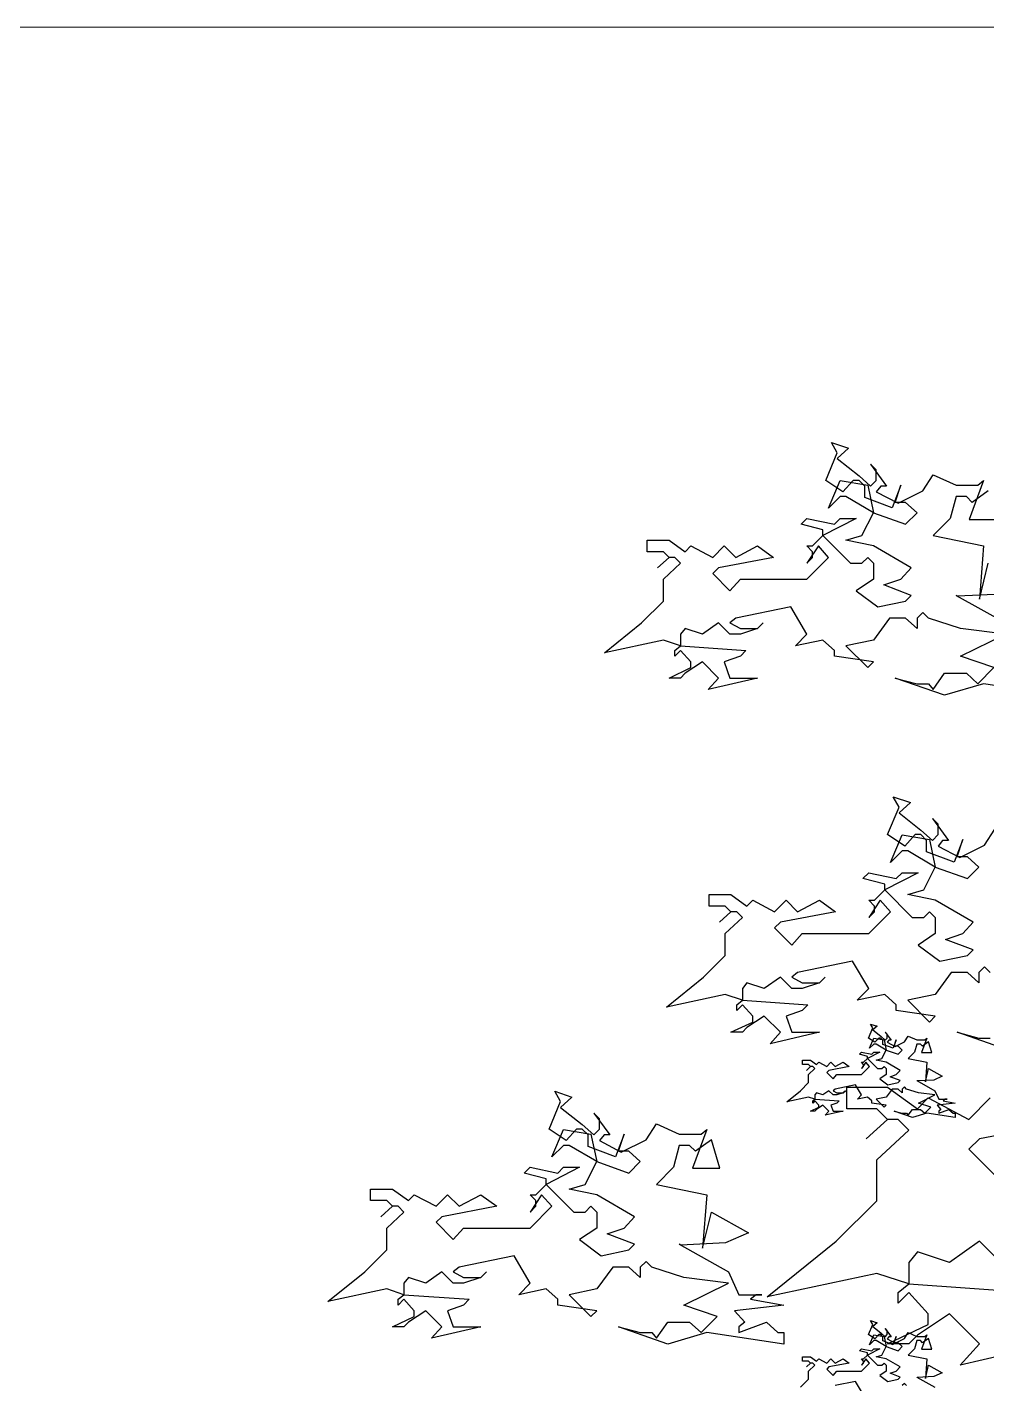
# Model space of a CAD drawing. Header units: millimetres. Extents: x 684983 to 685377, y 990360 to 990509.
# Drawn here: x 685189.999 to 685190.895, y 990422.772 to 990424.038 of the extents above; entities that cross this region are included whole.
import ezdxf

# ---------------------------------------------------------------- set-up
doc = ezdxf.new("R2010")
doc.units = ezdxf.units.MM
doc.layers.add('grid', color=8, linetype='Continuous', lineweight=9)
doc.layers.add('SYMBOLS', color=7, linetype='Continuous')
doc.layers.add('VENGA TREE', color=7, linetype='Continuous')

# ---------------------------------------------------------------- blocks, each defined once
blk = doc.blocks.new('A$C7BFB01F8')
at = {"layer": 'SYMBOLS', "color": 73}
for points in [[(1.1004, 3.7948), (1.131, 3.7707), (1.1471, 3.7562), (1.155, 3.7642), (1.155, 3.7787), (1.1471, 3.7868), (1.1695, 3.7562), (1.1615, 3.7562), (1.155, 3.7482), (1.1856, 3.7322), (1.2202, 3.7494), (1.2346, 3.7719), (1.2668, 3.7574), (1.2973, 3.7574), (1.3052, 3.7638), (1.2852, 3.7096), (1.3238, 3.7096)], [(1.3117, 3.7494), (1.2892, 3.7334), (1.2813, 3.7414), (1.2668, 3.7414), (1.2588, 3.7108), (1.2346, 3.6868), (1.3052, 3.6724), (1.2995, 3.5978), (1.3117, 3.6482)], [(1.3316, 3.6049), (1.2689, 3.6021), (1.2668, 3.6032), (1.3359, 3.5647)], [(1.4129, 3.4634), (1.3052, 3.4795), (1.2506, 3.4634), (1.1816, 3.4875), (1.2122, 3.4795), (1.2282, 3.4795), (1.2346, 3.4715), (1.2506, 3.4941), (1.2813, 3.4941), (1.2973, 3.4795), (1.3198, 3.502), (1.2732, 3.518), (1.3359, 3.5487), (1.2732, 3.5566), (1.2282, 3.5711), (1.2202, 3.5791), (1.2122, 3.5711), (1.2122, 3.5566), (1.1961, 3.5711), (1.1736, 3.5711), (1.1511, 3.5405), (1.1125, 3.5325), (1.1432, 3.502), (1.1511, 3.5101), (1.0965, 3.518), (1.0965, 3.5261), (1.0805, 3.5405), (1.0419, 3.5325), (1.0579, 3.5487), (1.0355, 3.5871), (0.9584, 3.5711), (0.9503, 3.5647), (0.9649, 3.5566), (0.9888, 3.5566), (0.9969, 3.5647), (0.9888, 3.5566), (0.9649, 3.5487), (0.9503, 3.5487), (0.9342, 3.5647), (0.9118, 3.5487), (0.8876, 3.5566), (0.8813, 3.5487), (0.8813, 3.5325), (0.9728, 3.5261), (0.9649, 3.518), (0.9423, 3.5101), (0.9503, 3.4875), (0.9888, 3.4875), (0.9198, 3.4715), (0.9342, 3.4875), (0.9118, 3.5101), (0.8876, 3.4941), (0.8813, 3.4875), (0.8651, 3.4875), (0.8958, 3.502), (0.8958, 3.5101), (0.8813, 3.5261), (0.8732, 3.518), (0.8732, 3.5261), (0.8813, 3.5325), (0.8572, 3.5405), (0.7747, 3.5228), (0.8265, 3.5647), (0.8572, 3.5951), (0.8572, 3.6257), (0.8813, 3.6482), (0.8732, 3.6562), (0.8651, 3.6562), (0.8491, 3.6417), (0.8651, 3.6562), (0.8572, 3.6643), (0.8346, 3.6643), (0.8346, 3.6803), (0.8651, 3.6803), (0.8876, 3.6643), (0.8958, 3.6724), (0.9263, 3.6562), (0.9423, 3.6724), (0.9584, 3.6562), (0.9888, 3.6724), (1.0113, 3.6562), (0.9342, 3.6417), (0.9263, 3.6338), (0.9503, 3.6097), (0.9649, 3.6257), (1.0579, 3.6257), (1.0885, 3.6562), (1.0741, 3.6724), (1.0579, 3.6482), (1.0659, 3.6562), (1.0659, 3.6643), (1.0579, 3.6724), (1.0659, 3.6724), (1.0805, 3.6868), (1.0805, 3.6948), (1.0499, 3.7028), (1.0579, 3.7108), (1.0965, 3.7028), (1.1046, 3.7108), (1.1269, 3.7108), (1.0805, 3.6868), (1.119, 3.6482), (1.1351, 3.6482), (1.1432, 3.6562), (1.1511, 3.6482), (1.1511, 3.6257), (1.1269, 3.6097), (1.1575, 3.5871), (1.1961, 3.5951), (1.2042, 3.6032), (1.1656, 3.6177), (1.1896, 3.6257), (1.2042, 3.6417), (1.1511, 3.6724), (1.1125, 3.6803), (1.1351, 3.6868), (1.1511, 3.7188), (1.1125, 3.7414), (1.1046, 3.7414), (1.0885, 3.7253), (1.1046, 3.7638), (1.1432, 3.7574), (1.1511, 3.7188), (1.1961, 3.7028), (1.2122, 3.7188), (1.1961, 3.7334), (1.1816, 3.7334), (1.1896, 3.7574), (1.1775, 3.7258), (1.139, 3.7402), (1.139, 3.7562), (1.131, 3.7642), (1.1229, 3.7642), (1.1085, 3.7482), (1.0844, 3.7642), (1.1004, 3.8028), (1.0924, 3.8172), (1.1165, 3.8093), (1.1004, 3.7948), (1.1004, 3.7948)], [(0.7131, 2.8865), (0.7436, 2.8624), (0.7598, 2.848), (0.7677, 2.856), (0.7677, 2.8705), (0.7598, 2.8786), (0.7822, 2.848), (0.7741, 2.848), (0.7677, 2.84), (0.7982, 2.824), (0.8329, 2.8412), (0.8473, 2.8636), (0.8794, 2.8492), (0.9099, 2.8492), (0.9179, 2.8556), (0.8978, 2.8014), (0.9364, 2.8014), (0.9243, 2.8412), (0.9019, 2.8252), (0.8939, 2.8331), (0.8794, 2.8331), (0.8715, 2.8026), (0.8473, 2.7785), (0.9179, 2.7641), (0.9121, 2.6896), (0.9243, 2.7399), (0.9763, 2.7111), (0.9443, 2.6967), (0.8816, 2.6938), (0.8794, 2.6949), (0.9485, 2.6565), (0.9629, 2.6243), (0.9952, 2.6243), (0.9871, 2.6243), (0.979, 2.6179), (1.0256, 2.6098), (0.9566, 2.6019), (0.971, 2.5858), (0.9629, 2.5793), (0.9629, 2.5712), (1.0015, 2.5858), (1.0176, 2.5712), (1.0256, 2.5712), (1.0256, 2.5552), (0.9179, 2.5712), (0.8633, 2.5552), (0.7943, 2.5793), (0.8248, 2.5712), (0.8408, 2.5712), (0.8473, 2.5633), (0.8633, 2.5858), (0.8939, 2.5858), (0.9099, 2.5712), (0.9325, 2.5938), (0.8859, 2.6098), (0.9485, 2.6404), (0.8859, 2.6484), (0.8408, 2.6629), (0.8329, 2.6708), (0.8248, 2.6629), (0.8248, 2.6484), (0.8088, 2.6629), (0.7862, 2.6629), (0.7638, 2.6323), (0.7252, 2.6243), (0.7558, 2.5938), (0.7638, 2.6019), (0.7092, 2.6098), (0.7092, 2.6179), (0.6932, 2.6323), (0.6546, 2.6243), (0.6706, 2.6404), (0.6481, 2.6789), (0.5711, 2.6629), (0.5629, 2.6565), (0.5775, 2.6484), (0.6015, 2.6484), (0.6096, 2.6565), (0.6015, 2.6484), (0.5775, 2.6404), (0.5629, 2.6404), (0.5469, 2.6565), (0.5244, 2.6404), (0.5002, 2.6484), (0.4939, 2.6404), (0.4939, 2.6243), (0.5855, 2.6179), (0.5775, 2.6098), (0.555, 2.6019), (0.5629, 2.5793), (0.6015, 2.5793), (0.5325, 2.5633), (0.5469, 2.5793), (0.5244, 2.6019), (0.5002, 2.5858), (0.4939, 2.5793), (0.4778, 2.5793), (0.5084, 2.5938), (0.5084, 2.6019), (0.4939, 2.6179), (0.4859, 2.6098), (0.4859, 2.6179), (0.4939, 2.6243), (0.4698, 2.6323), (0.3873, 2.6146), (0.4392, 2.6565), (0.4698, 2.6869), (0.4698, 2.7175), (0.4939, 2.7399), (0.4859, 2.748), (0.4778, 2.748), (0.4618, 2.7335), (0.4778, 2.748), (0.4698, 2.7561), (0.4473, 2.7561), (0.4473, 2.7721), (0.4778, 2.7721), (0.5002, 2.7561), (0.5084, 2.7641), (0.5389, 2.748), (0.555, 2.7641), (0.5711, 2.748), (0.6015, 2.7641), (0.624, 2.748), (0.5469, 2.7335), (0.5389, 2.7256), (0.5629, 2.7015), (0.5775, 2.7175), (0.6706, 2.7175), (0.7011, 2.748), (0.6867, 2.7641), (0.6706, 2.7399), (0.6786, 2.748), (0.6786, 2.7561), (0.6706, 2.7641), (0.6786, 2.7641), (0.6932, 2.7785), (0.6932, 2.7866), (0.6625, 2.7945), (0.6706, 2.8026), (0.7092, 2.7945), (0.7172, 2.8026), (0.7396, 2.8026), (0.6932, 2.7785), (0.7316, 2.7399), (0.7478, 2.7399), (0.7558, 2.748), (0.7638, 2.7399), (0.7638, 2.7175), (0.7396, 2.7015), (0.7702, 2.6789), (0.8088, 2.6869), (0.8169, 2.6949), (0.7783, 2.7094), (0.8023, 2.7175), (0.8169, 2.7335), (0.7638, 2.7641), (0.7252, 2.7721), (0.7478, 2.7785), (0.7638, 2.8106), (0.7252, 2.8331), (0.7172, 2.8331), (0.7011, 2.8171), (0.7172, 2.8556), (0.7558, 2.8492), (0.7638, 2.8106), (0.8088, 2.7945), (0.8248, 2.8106), (0.8088, 2.8252), (0.7943, 2.8252), (0.8023, 2.8492), (0.7902, 2.8175), (0.7517, 2.8319), (0.7517, 2.848), (0.7436, 2.856), (0.7356, 2.856), (0.7212, 2.84), (0.6971, 2.856), (0.7131, 2.8946), (0.705, 2.909), (0.7291, 2.901), (0.7131, 2.8865), (0.7131, 2.8865)]]:
    blk.add_lwpolyline(points, dxfattribs=at)
at = {"layer": 'SYMBOLS', "color": 99}
for points in [[(1.1871, 3.2988), (1.2176, 3.2747), (1.2337, 3.2602), (1.2417, 3.2683), (1.2417, 3.2828), (1.2337, 3.2908), (1.2562, 3.2602), (1.2481, 3.2602), (1.2417, 3.2523), (1.2722, 3.2362), (1.3069, 3.2535), (1.3213, 3.2759)], [(1.3373, 2.9675), (1.2683, 2.9916), (1.2988, 2.9835), (1.3148, 2.9835)], [(1.3148, 3.0751), (1.3069, 3.0831), (1.2988, 3.0751), (1.2988, 3.0607), (1.2828, 3.0751), (1.2602, 3.0751), (1.2378, 3.0445), (1.1992, 3.0366), (1.2298, 3.006), (1.2378, 3.0141), (1.1832, 3.0221), (1.1832, 3.0301), (1.1672, 3.0445), (1.1286, 3.0366), (1.1446, 3.0527), (1.1221, 3.0912), (1.0451, 3.0751), (1.0369, 3.0687), (1.0515, 3.0607), (1.0755, 3.0607), (1.0836, 3.0687), (1.0755, 3.0607), (1.0515, 3.0527), (1.0369, 3.0527), (1.0209, 3.0687), (0.9984, 3.0527), (0.9742, 3.0607), (0.9679, 3.0527), (0.9679, 3.0366), (1.0595, 3.0301), (1.0515, 3.0221), (1.029, 3.0141), (1.0369, 2.9916), (1.0755, 2.9916), (1.0065, 2.9755), (1.0209, 2.9916), (0.9984, 3.0141), (0.9742, 2.9981), (0.9679, 2.9916), (0.9518, 2.9916), (0.9824, 3.006), (0.9824, 3.0141), (0.9679, 3.0301), (0.9599, 3.0221), (0.9599, 3.0301), (0.9679, 3.0366), (0.9438, 3.0445), (0.8613, 3.0269), (0.9132, 3.0687), (0.9438, 3.0991), (0.9438, 3.1298), (0.9679, 3.1522), (0.9599, 3.1603), (0.9518, 3.1603), (0.9358, 3.1458), (0.9518, 3.1603), (0.9438, 3.1683), (0.9213, 3.1683), (0.9213, 3.1844), (0.9518, 3.1844), (0.9742, 3.1683), (0.9824, 3.1764), (1.0129, 3.1603), (1.029, 3.1764), (1.0451, 3.1603), (1.0755, 3.1764), (1.0979, 3.1603), (1.0209, 3.1458), (1.0129, 3.1378), (1.0369, 3.1137), (1.0515, 3.1298), (1.1446, 3.1298), (1.1751, 3.1603), (1.1607, 3.1764), (1.1446, 3.1522), (1.1525, 3.1603), (1.1525, 3.1683), (1.1446, 3.1764), (1.1525, 3.1764), (1.1672, 3.1908), (1.1672, 3.1989), (1.1365, 3.2068), (1.1446, 3.2149), (1.1832, 3.2068), (1.1912, 3.2149), (1.2136, 3.2149), (1.1672, 3.1908), (1.2056, 3.1522), (1.2218, 3.1522), (1.2298, 3.1603), (1.2378, 3.1522), (1.2378, 3.1298), (1.2136, 3.1137), (1.2442, 3.0912), (1.2828, 3.0991), (1.2909, 3.1072), (1.2523, 3.1217), (1.2763, 3.1298), (1.2909, 3.1458), (1.2378, 3.1764), (1.1992, 3.1844), (1.2218, 3.1908), (1.2378, 3.2228), (1.1992, 3.2454), (1.1912, 3.2454), (1.1751, 3.2294), (1.1912, 3.2678), (1.2298, 3.2614), (1.2378, 3.2228), (1.2828, 3.2068), (1.2988, 3.2228), (1.2828, 3.2374), (1.2683, 3.2374), (1.2763, 3.2614), (1.2642, 3.2298), (1.2257, 3.2442), (1.2257, 3.2602), (1.2176, 3.2683), (1.2096, 3.2683), (1.1952, 3.2523), (1.1711, 3.2683), (1.1871, 3.3069), (1.179, 3.3212), (1.2031, 3.3133), (1.1871, 3.2988), (1.1871, 3.2988)], [(1.3294, 2.6694), (1.2995, 2.6992), (1.2577, 2.6694), (1.2127, 2.6842), (1.2009, 2.6694), (1.2009, 2.6394), (1.3714, 2.6274)], [(1.4012, 2.5556), (1.2727, 2.5257), (1.2995, 2.5556), (1.2577, 2.5976), (1.2127, 2.5677), (1.2009, 2.5556), (1.1709, 2.5556), (1.2279, 2.5826), (1.2279, 2.5976), (1.2009, 2.6274), (1.1859, 2.6124), (1.1859, 2.6274), (1.2009, 2.6394), (1.156, 2.6542), (1.0024, 2.6213), (1.099, 2.6992), (1.156, 2.7559), (1.156, 2.8129), (1.2009, 2.8547), (1.1859, 2.8697), (1.1709, 2.8697), (1.141, 2.8427), (1.1709, 2.8697), (1.156, 2.8847), (1.114, 2.8847), (1.114, 2.9146), (1.1709, 2.9146), (1.2127, 2.8847), (1.2279, 2.8997), (1.2847, 2.8697), (1.3145, 2.8997)], [(1.443, 2.8697), (1.2995, 2.8427), (1.2847, 2.8279), (1.3294, 2.7831)], [(1.1503, 2.9949), (1.1616, 2.986), (1.1675, 2.9806), (1.1705, 2.9836), (1.1705, 2.989), (1.1675, 2.9919), (1.1758, 2.9806), (1.1728, 2.9806), (1.1705, 2.9777), (1.1818, 2.9717), (1.1946, 2.9781), (1.1999, 2.9864), (1.2118, 2.9811), (1.223, 2.9811), (1.226, 2.9834), (1.2186, 2.9634), (1.2328, 2.9634), (1.2284, 2.9781), (1.2201, 2.9722), (1.2171, 2.9751), (1.2118, 2.9751), (1.2088, 2.9639), (1.1999, 2.9549), (1.226, 2.9496), (1.2239, 2.9221), (1.2284, 2.9407), (1.2476, 2.93), (1.2357, 2.9247), (1.2126, 2.9236), (1.2118, 2.924), (1.2373, 2.9098), (1.2426, 2.8979), (1.2546, 2.8979), (1.2516, 2.8979), (1.2486, 2.8956), (1.2658, 2.8926), (1.2403, 2.8896), (1.2456, 2.8837), (1.2426, 2.8813), (1.2426, 2.8783), (1.2569, 2.8837), (1.2629, 2.8783), (1.2658, 2.8783), (1.2658, 2.8724), (1.226, 2.8783), (1.2058, 2.8724), (1.1803, 2.8813), (1.1916, 2.8783), (1.1975, 2.8783), (1.1999, 2.8754), (1.2058, 2.8837), (1.2171, 2.8837), (1.223, 2.8783), (1.2314, 2.8867), (1.2141, 2.8926), (1.2373, 2.9039), (1.2141, 2.9068), (1.1975, 2.9122), (1.1946, 2.9151), (1.1916, 2.9122), (1.1916, 2.9068), (1.1857, 2.9122), (1.1773, 2.9122), (1.169, 2.9009), (1.1548, 2.8979), (1.1661, 2.8867), (1.169, 2.8896), (1.1488, 2.8926), (1.1488, 2.8956), (1.1429, 2.9009), (1.1287, 2.8979), (1.1346, 2.9039), (1.1263, 2.9181), (1.0978, 2.9122), (1.0948, 2.9098), (1.1002, 2.9068), (1.109, 2.9068), (1.112, 2.9098), (1.109, 2.9068), (1.1002, 2.9039), (1.0948, 2.9039), (1.0888, 2.9098), (1.0805, 2.9039), (1.0716, 2.9068), (1.0693, 2.9039), (1.0693, 2.8979), (1.1031, 2.8956), (1.1002, 2.8926), (1.0918, 2.8896), (1.0948, 2.8813), (1.109, 2.8813), (1.0835, 2.8754), (1.0888, 2.8813), (1.0805, 2.8896), (1.0716, 2.8837), (1.0693, 2.8813), (1.0633, 2.8813), (1.0746, 2.8867), (1.0746, 2.8896), (1.0693, 2.8956), (1.0663, 2.8926), (1.0663, 2.8956), (1.0693, 2.8979), (1.0604, 2.9009), (1.0299, 2.8944), (1.049, 2.9098), (1.0604, 2.9211), (1.0604, 2.9324), (1.0693, 2.9407), (1.0663, 2.9437), (1.0633, 2.9437), (1.0574, 2.9383), (1.0633, 2.9437), (1.0604, 2.9466), (1.052, 2.9466), (1.052, 2.9526), (1.0633, 2.9526), (1.0716, 2.9466), (1.0746, 2.9496), (1.0859, 2.9437), (1.0918, 2.9496), (1.0978, 2.9437), (1.109, 2.9496), (1.1173, 2.9437), (1.0888, 2.9383), (1.0859, 2.9354), (1.0948, 2.9265), (1.1002, 2.9324), (1.1346, 2.9324), (1.1459, 2.9437), (1.1405, 2.9496), (1.1346, 2.9407), (1.1375, 2.9437), (1.1375, 2.9466), (1.1346, 2.9496), (1.1375, 2.9496), (1.1429, 2.9549), (1.1429, 2.9579), (1.1316, 2.9609), (1.1346, 2.9639), (1.1488, 2.9609), (1.1518, 2.9639), (1.1601, 2.9639), (1.1429, 2.9549), (1.1571, 2.9407), (1.1631, 2.9407), (1.1661, 2.9437), (1.169, 2.9407), (1.169, 2.9324), (1.1601, 2.9265), (1.1714, 2.9181), (1.1857, 2.9211), (1.1886, 2.924), (1.1744, 2.9294), (1.1832, 2.9324), (1.1886, 2.9383), (1.169, 2.9496), (1.1548, 2.9526), (1.1631, 2.9549), (1.169, 2.9668), (1.1548, 2.9751), (1.1518, 2.9751), (1.1459, 2.9692), (1.1518, 2.9834), (1.1661, 2.9811), (1.169, 2.9668), (1.1857, 2.9609), (1.1916, 2.9668), (1.1857, 2.9722), (1.1803, 2.9722), (1.1832, 2.9811), (1.1788, 2.9694), (1.1645, 2.9747), (1.1645, 2.9806), (1.1616, 2.9836), (1.1586, 2.9836), (1.1533, 2.9777), (1.1444, 2.9836), (1.1503, 2.9979), (1.1473, 3.0032), (1.1562, 3.0002), (1.1503, 2.9949), (1.1503, 2.9949)], [(1.1503, 2.5798), (1.1616, 2.5709), (1.1675, 2.5655), (1.1705, 2.5685), (1.1705, 2.5738), (1.1675, 2.5768), (1.1758, 2.5655), (1.1728, 2.5655), (1.1705, 2.5626), (1.1818, 2.5566), (1.1946, 2.563), (1.1999, 2.5713), (1.2118, 2.5659), (1.223, 2.5659), (1.226, 2.5683), (1.2186, 2.5483), (1.2328, 2.5483), (1.2284, 2.563), (1.2201, 2.5571), (1.2171, 2.56), (1.2118, 2.56), (1.2088, 2.5487), (1.1999, 2.5398), (1.226, 2.5345), (1.2239, 2.507), (1.2284, 2.5256), (1.2476, 2.5149), (1.2357, 2.5096), (1.2126, 2.5085), (1.2118, 2.5089), (1.2373, 2.4947)], [(1.1975, 2.4971), (1.1946, 2.5), (1.1916, 2.4971)], [(1.1346, 2.4888), (1.1263, 2.503), (1.0978, 2.4971)], [(1.049, 2.4947), (1.0604, 2.506), (1.0604, 2.5173), (1.0693, 2.5256), (1.0663, 2.5286), (1.0633, 2.5286), (1.0574, 2.5232), (1.0633, 2.5286), (1.0604, 2.5315), (1.052, 2.5315), (1.052, 2.5375), (1.0633, 2.5375), (1.0716, 2.5315), (1.0746, 2.5345), (1.0859, 2.5286), (1.0918, 2.5345), (1.0978, 2.5286), (1.109, 2.5345), (1.1173, 2.5286), (1.0888, 2.5232), (1.0859, 2.5203), (1.0948, 2.5114), (1.1002, 2.5173), (1.1346, 2.5173), (1.1459, 2.5286), (1.1405, 2.5345), (1.1346, 2.5256), (1.1375, 2.5286), (1.1375, 2.5315), (1.1346, 2.5345), (1.1375, 2.5345), (1.1429, 2.5398), (1.1429, 2.5428), (1.1316, 2.5458), (1.1346, 2.5487), (1.1488, 2.5458), (1.1518, 2.5487), (1.1601, 2.5487), (1.1429, 2.5398), (1.1571, 2.5256), (1.1631, 2.5256), (1.1661, 2.5286), (1.169, 2.5256), (1.169, 2.5173), (1.1601, 2.5114), (1.1714, 2.503), (1.1857, 2.506), (1.1886, 2.5089), (1.1744, 2.5143), (1.1832, 2.5173), (1.1886, 2.5232), (1.169, 2.5345), (1.1548, 2.5375), (1.1631, 2.5398), (1.169, 2.5517), (1.1548, 2.56), (1.1518, 2.56), (1.1459, 2.5541), (1.1518, 2.5683), (1.1661, 2.5659), (1.169, 2.5517), (1.1857, 2.5458), (1.1916, 2.5517), (1.1857, 2.5571), (1.1803, 2.5571), (1.1832, 2.5659), (1.1788, 2.5543), (1.1645, 2.5596), (1.1645, 2.5655), (1.1616, 2.5685), (1.1586, 2.5685), (1.1533, 2.5626), (1.1444, 2.5685), (1.1503, 2.5828), (1.1473, 2.5881), (1.1562, 2.5851), (1.1503, 2.5798), (1.1503, 2.5798)]]:
    blk.add_lwpolyline(points, dxfattribs=at)

msp = doc.modelspace()

# ---------------------------------------------------------------- linework, layer by layer
at = {"layer": 'grid'}
msp.add_line((685221.1591, 990424.0381), (685118.727, 990424.0381), dxfattribs=at)

# ---------------------------------------------------------------- block references
at = {"layer": 'VENGA TREE', "xscale": 0.666594931465463, "yscale": 0.666594931465463, "zscale": 0.666594931465463}
msp.add_blockref('A$C7BFB01F8', (685190.0218, 990421.106, 97.749), dxfattribs=at)

doc.saveas('drawing.dxf')
